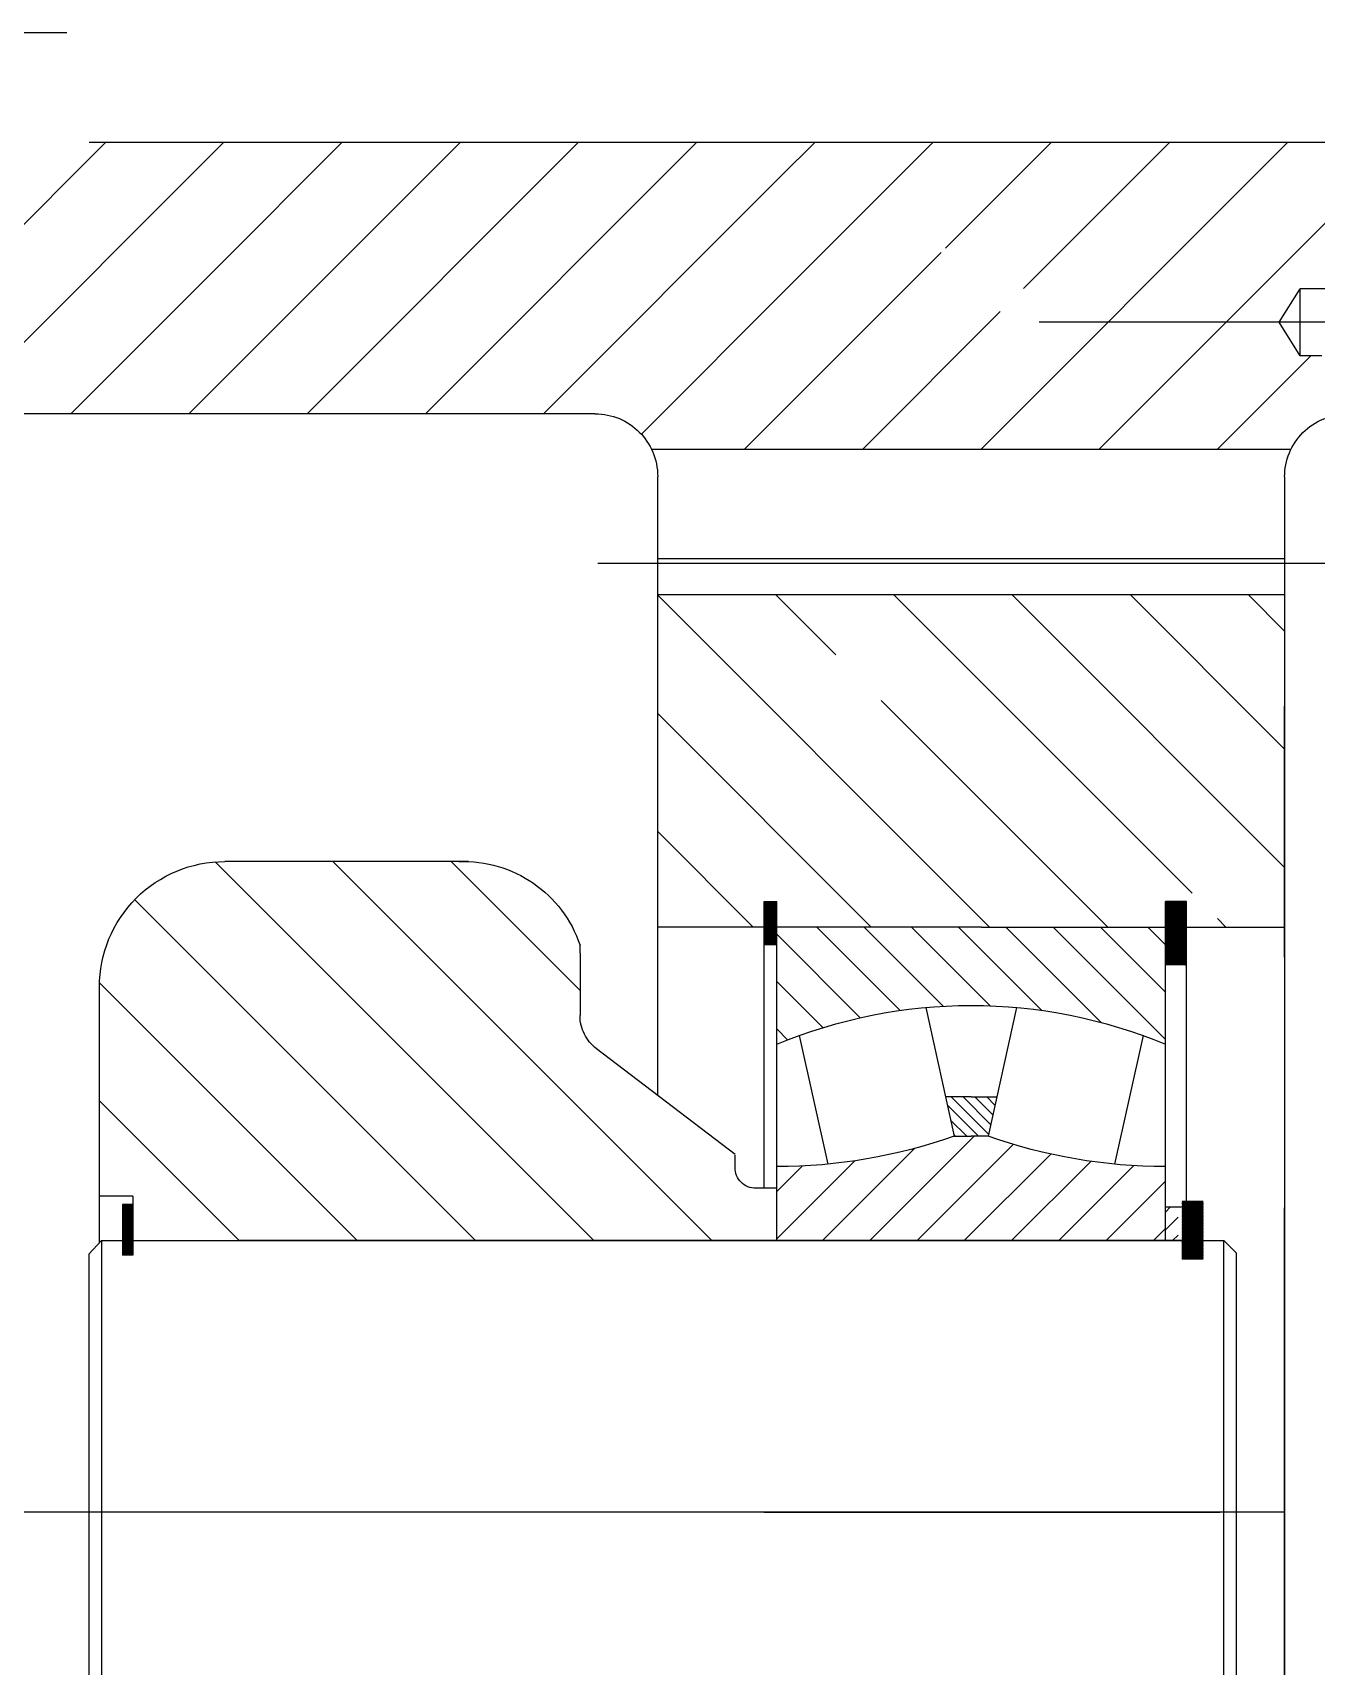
# Model space of a CAD drawing. Header units: millimetres. Extents: x 0 to 12600, y -349 to 8910.
# Drawn here: x 1959.3 to 2266.5, y 5737.8 to 6128.6 of the extents above; entities that cross this region are included whole.
import ezdxf

# ---------------------------------------------------------------- set-up
doc = ezdxf.new("R2010")
doc.units = ezdxf.units.MM
doc.header["$LTSCALE"] = 300
doc.linetypes.add('K', pattern=[2.5, 1.25, -0.25, 0.25, -0.25, 0.25, -0.25])
doc.layers.add('01', color=7, linetype='Continuous')
doc.layers.add('07', color=6, linetype='K')

# ---------------------------------------------------------------- blocks, each defined once
blk = doc.blocks.new('FDSDSDFG')
at = {"layer": '07', "color": 6, "linetype": 'K', "ltscale": 0.8}
for p, q in [((-2290.48, 15056.95), (-2290.48, 14880.91)), ((-2290.48, 14941.05), (-2290.48, 14835.23)), ((-2348.2, 14934.69), (-2348.2, 14729.64)), ((-2247.48, 14907.96), (-2247.48, 14557.96)), ((-2247.48, 14907.96), (-2247.48, 14557.96)), ((-2327.48, 14893.96), (-2802.34, 14893.96)), ((-2802.34, 14893.96), (-2327.48, 14893.96)), ((-2435.15, 14821.46), (-2435.15, 14893.96)), ((-2355.71, 14893.96), (-2355.71, 14743.96)), ((-2347.1, 14893.96), (-2347.1, 14743.96)), ((-2320.9, 14895.48), (-2320.9, 14742.5)), ((-2575.15, 14769.46), (-2575.15, 14878.46)), ((-2510.15, 14610.88), (-2510.15, 14879.46)), ((-2429.05, 14870.46), (-2429.05, 14865.46)), ((-2429.05, 14870.46), (-2429.05, 14865.46)), ((-2510.15, 14869.38), (-2510.15, 14643.79)), ((-2510.15, 14865.46), (-2429.05, 14865.46)), ((-2510.15, 14865.46), (-2435.15, 14865.46)), ((-2510.15, 14772.46), (-2510.14, 14865.46)), ((-2507.27, 14865.46), (-2510.14, 14862.58)), ((-2495.95, 14865.46), (-2510.14, 14851.27)), ((-2435.15, 14838.6), (-2462.01, 14865.46)), ((-2435.15, 14849.91), (-2450.7, 14865.46)), ((-2435.15, 14861.22), (-2439.38, 14865.46)), ((-2461.09, 14860.09), (-2491.88, 14853.27)), ((-2492.23, 14857.86), (-2510.14, 14839.96)), ((-2491.2, 14847.58), (-2510.14, 14828.64)), ((-2435.15, 14827.28), (-2457.96, 14850.1)), ((-2489.46, 14838), (-2510.14, 14817.33)), ((-2435.15, 14815.97), (-2455.09, 14835.91)), ((-2487.13, 14829.02), (-2510.14, 14806.01)), ((-2454.39, 14829.82), (-2485.17, 14823.01)), ((-2475.8, 14817.02), (-2482.4, 14823.62)), ((-2475.8, 14819.85), (-2480.08, 14824.13)), ((-2475.8, 14822.68), (-2477.77, 14824.65)), ((-2475.8, 14818.96), (-2475.8, 14825.08)), ((-2435.15, 14804.65), (-2453.98, 14823.49)), ((-2485.17, 14819.67), (-2510.15, 14794.7)), ((-2485.17, 14823.01), (-2485.17, 14818.96)), ((-2477.69, 14813.25), (-2485.17, 14820.74)), ((-2475.8, 14814.19), (-2484.71, 14823.11)), ((-2435.15, 14821.46), (-2435.15, 14743.96)), ((-2485.17, 14814.91), (-2485.17, 14818.96)), ((-2481.32, 14814.06), (-2485.17, 14817.91)), ((-2475.8, 14818.96), (-2475.8, 14812.83)), ((-2484.95, 14814.86), (-2485.17, 14815.08)), ((-2454.39, 14808.09), (-2485.17, 14814.91)), ((-2435.15, 14793.34), (-2454.08, 14812.27)), ((-2488.12, 14805.4), (-2510.15, 14783.38)), ((-2435.15, 14782.03), (-2455.09, 14801.97)), ((-2436.89, 14772.46), (-2456.84, 14792.41)), ((-2491.08, 14791.13), (-2509.76, 14772.46)), ((-2461.09, 14777.83), (-2491.88, 14784.64)), ((-2448.21, 14772.46), (-2459.21, 14783.46)), ((-2492.31, 14778.59), (-2498.44, 14772.46)), ((-2459.52, 14772.46), (-2462.12, 14775.06)), ((-2510.15, 14772.46), (-2435.15, 14772.46)), ((-2510.15, 14772.46), (-2429.05, 14772.46)), ((-2510.15, 14772.46), (-2429.05, 14772.46)), ((-2510.15, 14772.46), (-2435.15, 14772.46)), ((-2497.65, 14772.46), (-2497.65, 14767.46)), ((-2497.65, 14769.46), (-2429.05, 14769.46)), ((-2497.65, 14769.46), (-2429.05, 14769.46)), ((-2439.35, 14769.46), (-2439.35, 14772.46)), ((-2439.35, 14769.46), (-2439.35, 14772.46)), ((-2438.89, 14772.46), (-2439.35, 14772.01)), ((-2438.75, 14772.46), (-2439.35, 14771.86)), ((-2438.61, 14772.46), (-2439.35, 14771.72)), ((-2438.47, 14772.46), (-2439.35, 14771.58)), ((-2438.33, 14772.46), (-2439.35, 14771.44)), ((-2438.19, 14772.46), (-2439.35, 14771.3)), ((-2438.05, 14772.46), (-2439.35, 14771.16)), ((-2437.9, 14772.46), (-2439.35, 14771.02)), ((-2437.76, 14772.46), (-2439.35, 14770.87)), ((-2437.62, 14772.46), (-2439.35, 14770.73)), ((-2437.48, 14772.46), (-2439.35, 14770.59)), ((-2437.34, 14772.46), (-2439.35, 14770.45)), ((-2437.2, 14772.46), (-2439.35, 14770.31)), ((-2437.06, 14772.46), (-2439.35, 14770.17)), ((-2436.91, 14772.46), (-2439.35, 14770.03)), ((-2436.77, 14772.46), (-2439.35, 14769.88)), ((-2436.63, 14772.46), (-2439.35, 14769.74)), ((-2436.49, 14772.46), (-2439.35, 14769.6)), ((-2436.35, 14772.46), (-2439.35, 14769.46)), ((-2439.32, 14772.46), (-2439.35, 14772.43)), ((-2439.18, 14772.46), (-2439.35, 14772.29)), ((-2439.04, 14772.46), (-2439.35, 14772.15)), ((-2438.89, 14772.46), (-2439.35, 14772.01)), ((-2438.75, 14772.46), (-2439.35, 14771.86)), ((-2438.61, 14772.46), (-2439.35, 14771.72)), ((-2438.47, 14772.46), (-2439.35, 14771.58)), ((-2438.33, 14772.46), (-2439.35, 14771.44)), ((-2438.19, 14772.46), (-2439.35, 14771.3)), ((-2438.05, 14772.46), (-2439.35, 14771.16)), ((-2437.9, 14772.46), (-2439.35, 14771.02)), ((-2437.76, 14772.46), (-2439.35, 14770.87)), ((-2437.62, 14772.46), (-2439.35, 14770.73)), ((-2437.48, 14772.46), (-2439.35, 14770.59)), ((-2437.34, 14772.46), (-2439.35, 14770.45)), ((-2437.2, 14772.46), (-2439.35, 14770.31)), ((-2437.06, 14772.46), (-2439.35, 14770.17)), ((-2436.91, 14772.46), (-2439.35, 14770.03)), ((-2436.77, 14772.46), (-2439.35, 14769.88)), ((-2436.63, 14772.46), (-2439.35, 14769.74)), ((-2436.49, 14772.46), (-2439.35, 14769.6)), ((-2436.35, 14772.46), (-2439.35, 14769.46)), ((-2439.32, 14772.46), (-2439.35, 14772.43)), ((-2439.18, 14772.46), (-2439.35, 14772.29)), ((-2439.04, 14772.46), (-2439.35, 14772.15)), ((-2436.21, 14772.46), (-2439.21, 14769.46)), ((-2436.21, 14772.46), (-2439.21, 14769.46)), ((-2436.07, 14772.46), (-2439.07, 14769.46)), ((-2436.07, 14772.46), (-2439.07, 14769.46)), ((-2435.92, 14772.46), (-2438.92, 14769.46)), ((-2435.92, 14772.46), (-2438.92, 14769.46)), ((-2435.78, 14772.46), (-2438.78, 14769.46)), ((-2435.78, 14772.46), (-2438.78, 14769.46)), ((-2435.64, 14772.46), (-2438.64, 14769.46)), ((-2435.64, 14772.46), (-2438.64, 14769.46)), ((-2435.5, 14772.46), (-2438.5, 14769.46)), ((-2435.5, 14772.46), (-2438.5, 14769.46)), ((-2435.36, 14772.46), (-2438.36, 14769.46)), ((-2435.36, 14772.46), (-2438.36, 14769.46)), ((-2435.22, 14772.46), (-2438.22, 14769.46)), ((-2435.22, 14772.46), (-2438.22, 14769.46)), ((-2435.08, 14772.46), (-2438.08, 14769.46)), ((-2435.08, 14772.46), (-2438.08, 14769.46)), ((-2434.93, 14772.46), (-2437.93, 14769.46)), ((-2434.93, 14772.46), (-2437.93, 14769.46)), ((-2434.79, 14772.46), (-2437.79, 14769.46)), ((-2434.79, 14772.46), (-2437.79, 14769.46)), ((-2434.65, 14772.46), (-2437.65, 14769.46)), ((-2434.65, 14772.46), (-2437.65, 14769.46)), ((-2434.51, 14772.46), (-2437.51, 14769.46)), ((-2434.51, 14772.46), (-2437.51, 14769.46)), ((-2434.37, 14772.46), (-2437.37, 14769.46)), ((-2434.37, 14772.46), (-2437.37, 14769.46)), ((-2434.23, 14772.46), (-2437.23, 14769.46)), ((-2434.23, 14772.46), (-2437.23, 14769.46)), ((-2434.09, 14772.46), (-2437.09, 14769.46)), ((-2434.09, 14772.46), (-2437.09, 14769.46)), ((-2433.94, 14772.46), (-2436.94, 14769.46)), ((-2433.94, 14772.46), (-2436.94, 14769.46)), ((-2433.8, 14772.46), (-2436.8, 14769.46)), ((-2433.8, 14772.46), (-2436.8, 14769.46)), ((-2433.66, 14772.46), (-2436.66, 14769.46)), ((-2433.66, 14772.46), (-2436.66, 14769.46)), ((-2433.52, 14772.46), (-2436.52, 14769.46)), ((-2433.52, 14772.46), (-2436.52, 14769.46)), ((-2433.38, 14772.46), (-2436.38, 14769.46)), ((-2433.38, 14772.46), (-2436.38, 14769.46)), ((-2433.24, 14772.46), (-2436.24, 14769.46)), ((-2433.24, 14772.46), (-2436.24, 14769.46)), ((-2433.1, 14772.46), (-2436.1, 14769.46)), ((-2433.1, 14772.46), (-2436.1, 14769.46)), ((-2432.95, 14772.46), (-2435.95, 14769.46)), ((-2432.95, 14772.46), (-2435.95, 14769.46)), ((-2432.81, 14772.46), (-2435.81, 14769.46)), ((-2432.81, 14772.46), (-2435.81, 14769.46)), ((-2432.67, 14772.46), (-2435.67, 14769.46)), ((-2432.67, 14772.46), (-2435.67, 14769.46)), ((-2432.53, 14772.46), (-2435.53, 14769.46)), ((-2432.53, 14772.46), (-2435.53, 14769.46)), ((-2432.39, 14772.46), (-2435.39, 14769.46)), ((-2432.39, 14772.46), (-2435.39, 14769.46)), ((-2432.25, 14772.46), (-2435.25, 14769.46)), ((-2432.25, 14772.46), (-2435.25, 14769.46)), ((-2432.11, 14772.46), (-2435.11, 14769.46)), ((-2432.11, 14772.46), (-2435.11, 14769.46)), ((-2431.96, 14772.46), (-2434.96, 14769.46)), ((-2431.96, 14772.46), (-2434.96, 14769.46)), ((-2431.82, 14772.46), (-2434.82, 14769.46)), ((-2431.82, 14772.46), (-2434.82, 14769.46)), ((-2431.68, 14772.46), (-2434.68, 14769.46)), ((-2431.68, 14772.46), (-2434.68, 14769.46)), ((-2431.54, 14772.46), (-2434.54, 14769.46)), ((-2431.54, 14772.46), (-2434.54, 14769.46)), ((-2431.4, 14772.46), (-2434.4, 14769.46)), ((-2431.4, 14772.46), (-2434.4, 14769.46)), ((-2431.26, 14772.46), (-2434.26, 14769.46)), ((-2431.26, 14772.46), (-2434.26, 14769.46)), ((-2431.12, 14772.46), (-2434.12, 14769.46)), ((-2431.12, 14772.46), (-2434.12, 14769.46)), ((-2430.97, 14772.46), (-2433.97, 14769.46)), ((-2430.97, 14772.46), (-2433.97, 14769.46)), ((-2430.83, 14772.46), (-2433.83, 14769.46)), ((-2430.83, 14772.46), (-2433.83, 14769.46)), ((-2430.69, 14772.46), (-2433.69, 14769.46)), ((-2430.69, 14772.46), (-2433.69, 14769.46)), ((-2430.55, 14772.46), (-2433.55, 14769.46)), ((-2430.55, 14772.46), (-2433.55, 14769.46)), ((-2430.41, 14772.46), (-2433.41, 14769.46)), ((-2430.41, 14772.46), (-2433.41, 14769.46)), ((-2430.27, 14772.46), (-2433.27, 14769.46)), ((-2430.27, 14772.46), (-2433.27, 14769.46)), ((-2430.13, 14772.46), (-2433.13, 14769.46)), ((-2430.13, 14772.46), (-2433.13, 14769.46)), ((-2429.98, 14772.46), (-2432.98, 14769.46)), ((-2429.98, 14772.46), (-2432.98, 14769.46)), ((-2429.84, 14772.46), (-2432.84, 14769.46)), ((-2429.84, 14772.46), (-2432.84, 14769.46)), ((-2429.7, 14772.46), (-2432.7, 14769.46)), ((-2429.7, 14772.46), (-2432.7, 14769.46)), ((-2429.56, 14772.46), (-2432.56, 14769.46)), ((-2429.56, 14772.46), (-2432.56, 14769.46)), ((-2429.42, 14772.46), (-2432.42, 14769.46)), ((-2429.42, 14772.46), (-2432.42, 14769.46)), ((-2429.28, 14772.46), (-2432.28, 14769.46)), ((-2429.28, 14772.46), (-2432.28, 14769.46)), ((-2429.14, 14772.46), (-2432.14, 14769.46)), ((-2429.14, 14772.46), (-2432.14, 14769.46)), ((-2429.05, 14772.4), (-2431.99, 14769.46)), ((-2429.05, 14772.4), (-2431.99, 14769.46)), ((-2429.05, 14772.26), (-2431.85, 14769.46)), ((-2429.05, 14772.26), (-2431.85, 14769.46)), ((-2429.05, 14772.12), (-2431.71, 14769.46)), ((-2429.05, 14772.12), (-2431.71, 14769.46)), ((-2429.05, 14771.98), (-2431.57, 14769.46)), ((-2429.05, 14771.98), (-2431.57, 14769.46)), ((-2429.05, 14771.83), (-2431.43, 14769.46)), ((-2429.05, 14771.83), (-2431.43, 14769.46)), ((-2429.05, 14771.69), (-2431.29, 14769.46)), ((-2429.05, 14771.69), (-2431.29, 14769.46)), ((-2429.05, 14771.55), (-2431.15, 14769.46)), ((-2429.05, 14771.55), (-2431.15, 14769.46)), ((-2429.05, 14771.41), (-2431, 14769.46)), ((-2429.05, 14771.41), (-2431, 14769.46)), ((-2429.05, 14771.27), (-2430.86, 14769.46)), ((-2429.05, 14771.27), (-2430.86, 14769.46)), ((-2429.05, 14771.13), (-2430.72, 14769.46)), ((-2429.05, 14771.13), (-2430.72, 14769.46)), ((-2429.05, 14770.99), (-2430.58, 14769.46)), ((-2429.05, 14770.99), (-2430.58, 14769.46)), ((-2429.05, 14770.84), (-2430.44, 14769.46)), ((-2429.05, 14770.84), (-2430.44, 14769.46)), ((-2429.05, 14770.7), (-2430.3, 14769.46)), ((-2429.05, 14770.7), (-2430.3, 14769.46)), ((-2429.05, 14770.56), (-2430.16, 14769.46)), ((-2429.05, 14770.56), (-2430.16, 14769.46)), ((-2429.05, 14770.42), (-2430.02, 14769.46)), ((-2429.05, 14770.42), (-2430.02, 14769.46)), ((-2429.05, 14770.28), (-2429.87, 14769.46)), ((-2429.05, 14770.28), (-2429.87, 14769.46)), ((-2429.05, 14770.14), (-2429.73, 14769.46)), ((-2429.05, 14770.14), (-2429.73, 14769.46)), ((-2429.05, 14770), (-2429.59, 14769.46)), ((-2429.05, 14770), (-2429.59, 14769.46)), ((-2429.05, 14769.85), (-2429.45, 14769.46)), ((-2429.05, 14769.85), (-2429.45, 14769.46)), ((-2429.05, 14769.71), (-2429.31, 14769.46)), ((-2429.05, 14769.71), (-2429.31, 14769.46)), ((-2429.05, 14769.57), (-2429.17, 14769.46)), ((-2429.05, 14769.57), (-2429.17, 14769.46)), ((-2429.05, 14769.46), (-2429.05, 14772.46)), ((-2429.05, 14769.46), (-2429.05, 14772.46)), ((-2429.05, 14769.46), (-2429.05, 14772.46)), ((-2429.05, 14769.46), (-2429.05, 14772.46)), ((-2492.65, 14762.46), (-2491.76, 14762.46)), ((-2491.76, 14762.46), (-2490.57, 14762.46)), ((-2490.57, 14762.46), (-2489.7, 14762.46)), ((-2489.53, 14762.46), (-2464.26, 14729.32)), ((-2475.42, 14743.96), (-2327.35, 14743.96)), ((-2312.35, 14728.96), (-2312.35, 14488.96)), ((-2441.36, 14725.38), (-2456.31, 14725.38)), ((-2441.36, 14725.38), (-2439.48, 14725.38)), ((-2419.48, 14698.64), (-2419.48, 14640.38)), ((-2499.54, 14618.38), (-2513.68, 14618.38)), ((-2513.68, 14618.38), (-2513.68, 14615.88)), ((-2511.28, 14615.88), (-2513.68, 14618.28)), ((-2511.42, 14615.88), (-2513.68, 14618.14)), ((-2511.56, 14615.88), (-2513.68, 14618)), ((-2511.7, 14615.88), (-2513.68, 14617.86)), ((-2511.85, 14615.88), (-2513.68, 14617.72)), ((-2511.99, 14615.88), (-2513.68, 14617.58)), ((-2512.13, 14615.88), (-2513.68, 14617.43)), ((-2512.27, 14615.88), (-2513.68, 14617.29)), ((-2512.41, 14615.88), (-2513.68, 14617.15)), ((-2512.55, 14615.88), (-2513.68, 14617.01)), ((-2512.69, 14615.88), (-2513.68, 14616.87)), ((-2512.84, 14615.88), (-2513.68, 14616.73)), ((-2512.98, 14615.88), (-2513.68, 14616.59)), ((-2513.12, 14615.88), (-2513.68, 14616.44)), ((-2513.26, 14615.88), (-2513.68, 14616.3)), ((-2511.14, 14615.88), (-2513.64, 14618.38)), ((-2511, 14615.88), (-2513.5, 14618.38)), ((-2510.86, 14615.88), (-2513.36, 14618.38)), ((-2510.71, 14615.88), (-2513.21, 14618.38)), ((-2510.57, 14615.88), (-2513.07, 14618.38)), ((-2510.43, 14615.88), (-2512.93, 14618.38)), ((-2510.29, 14615.88), (-2512.79, 14618.38)), ((-2510.15, 14615.88), (-2512.65, 14618.38)), ((-2510.01, 14615.88), (-2512.51, 14618.38)), ((-2509.87, 14615.88), (-2512.37, 14618.38)), ((-2509.72, 14615.88), (-2512.22, 14618.38)), ((-2509.58, 14615.88), (-2512.08, 14618.38)), ((-2509.44, 14615.88), (-2511.94, 14618.38)), ((-2509.3, 14615.88), (-2511.8, 14618.38)), ((-2509.16, 14615.88), (-2511.66, 14618.38)), ((-2509.02, 14615.88), (-2511.52, 14618.38)), ((-2508.88, 14615.88), (-2511.38, 14618.38)), ((-2508.73, 14615.88), (-2511.23, 14618.38)), ((-2508.59, 14615.88), (-2511.09, 14618.38)), ((-2508.45, 14615.88), (-2510.95, 14618.38)), ((-2508.31, 14615.88), (-2510.81, 14618.38)), ((-2508.17, 14615.88), (-2510.67, 14618.38)), ((-2508.03, 14615.88), (-2510.53, 14618.38)), ((-2507.89, 14615.88), (-2510.39, 14618.38)), ((-2507.74, 14615.88), (-2510.24, 14618.38)), ((-2507.6, 14615.88), (-2510.1, 14618.38)), ((-2507.46, 14615.88), (-2509.96, 14618.38)), ((-2507.32, 14615.88), (-2509.82, 14618.38)), ((-2507.18, 14615.88), (-2509.68, 14618.38)), ((-2507.04, 14615.88), (-2509.54, 14618.38)), ((-2506.9, 14615.88), (-2509.4, 14618.38)), ((-2506.75, 14615.88), (-2509.25, 14618.38)), ((-2506.61, 14615.88), (-2509.11, 14618.38)), ((-2506.47, 14615.88), (-2508.97, 14618.38)), ((-2506.33, 14615.88), (-2508.83, 14618.38)), ((-2506.19, 14615.88), (-2508.69, 14618.38)), ((-2506.05, 14615.88), (-2508.55, 14618.38)), ((-2505.91, 14615.88), (-2508.41, 14618.38)), ((-2505.76, 14615.88), (-2508.26, 14618.38)), ((-2505.62, 14615.88), (-2508.12, 14618.38)), ((-2505.48, 14615.88), (-2507.98, 14618.38)), ((-2505.34, 14615.88), (-2507.84, 14618.38)), ((-2505.2, 14615.88), (-2507.7, 14618.38)), ((-2505.06, 14615.88), (-2507.56, 14618.38)), ((-2504.92, 14615.88), (-2507.42, 14618.38)), ((-2504.77, 14615.88), (-2507.27, 14618.38)), ((-2504.63, 14615.88), (-2507.13, 14618.38)), ((-2504.49, 14615.88), (-2506.99, 14618.38)), ((-2504.35, 14615.88), (-2506.85, 14618.38)), ((-2504.21, 14615.88), (-2506.71, 14618.38)), ((-2504.07, 14615.88), (-2506.57, 14618.38)), ((-2503.93, 14615.88), (-2506.43, 14618.38)), ((-2503.78, 14615.88), (-2506.28, 14618.38)), ((-2503.64, 14615.88), (-2506.14, 14618.38)), ((-2503.5, 14615.88), (-2506, 14618.38)), ((-2503.36, 14615.88), (-2505.86, 14618.38)), ((-2503.22, 14615.88), (-2505.72, 14618.38)), ((-2503.08, 14615.88), (-2505.58, 14618.38)), ((-2502.94, 14615.88), (-2505.44, 14618.38)), ((-2502.79, 14615.88), (-2505.29, 14618.38)), ((-2502.65, 14615.88), (-2505.15, 14618.38)), ((-2502.51, 14615.88), (-2505.01, 14618.38)), ((-2502.37, 14615.88), (-2504.87, 14618.38)), ((-2502.23, 14615.88), (-2504.73, 14618.38)), ((-2502.09, 14615.88), (-2504.59, 14618.38)), ((-2501.95, 14615.88), (-2504.45, 14618.38)), ((-2501.8, 14615.88), (-2504.3, 14618.38)), ((-2501.66, 14615.88), (-2504.16, 14618.38)), ((-2501.54, 14615.9), (-2504.02, 14618.38)), ((-2501.54, 14616.05), (-2503.88, 14618.38)), ((-2501.54, 14616.19), (-2503.74, 14618.38)), ((-2501.54, 14616.33), (-2503.6, 14618.38)), ((-2501.54, 14616.47), (-2503.46, 14618.38)), ((-2501.54, 14616.61), (-2503.31, 14618.38)), ((-2501.54, 14616.75), (-2503.17, 14618.38)), ((-2501.54, 14616.89), (-2503.03, 14618.38)), ((-2501.54, 14617.04), (-2502.89, 14618.38)), ((-2501.54, 14617.18), (-2502.75, 14618.38)), ((-2501.54, 14617.32), (-2502.61, 14618.38)), ((-2501.54, 14617.46), (-2502.47, 14618.38)), ((-2501.54, 14617.6), (-2502.32, 14618.38)), ((-2501.54, 14617.74), (-2502.18, 14618.38)), ((-2501.54, 14617.88), (-2502.04, 14618.38)), ((-2501.54, 14618.03), (-2501.9, 14618.38)), ((-2501.54, 14618.17), (-2501.76, 14618.38)), ((-2501.54, 14618.31), (-2501.62, 14618.38)), ((-2501.54, 14618.38), (-2501.54, 14615.88)), ((-2499.54, 14618.38), (-2499.54, 14610.38)), ((-2513.4, 14615.88), (-2513.68, 14616.16)), ((-2513.54, 14615.88), (-2513.68, 14616.02)), ((-2501.54, 14615.88), (-2513.68, 14615.88)), ((-2510.69, 14610.38), (-2449.48, 14610.38)), ((-2221.2, 14602.6), (-2221.2, 14483.6))]:
    blk.add_line(p, q, dxfattribs=at)
at = {"layer": '07', "color": 6, "linetype": 'K'}
for p, q in [((-2290.48, 14879.96), (-2262.48, 14907.96)), ((-2282.48, 14907.96), (-2282.48, 14897.71)), ((-2298.48, 14902.87), (-2298.48, 14897.71)), ((-2320.9, 14877.82), (-2298.48, 14900.24)), ((-2298.48, 14897.71), (-2282.48, 14897.71)), ((-2298.48, 14897.71), (-2290.48, 14892.69)), ((-2290.48, 14892.69), (-2282.48, 14897.71)), ((-2575.15, 14893.96), (-2575.15, 14567.19)), ((-2408.68, 14881.74), (-2420.9, 14893.96)), ((-2390.39, 14891.73), (-2392.61, 14893.96)), ((-2355.71, 14885.34), (-2364.33, 14893.96)), ((-2252.21, 14889.95), (-2247.48, 14894.67)), ((-2355.71, 14857.05), (-2390.39, 14891.73)), ((-2320.9, 14821.25), (-2252.21, 14889.95)), ((-2637.15, 14882.46), (-2513.15, 14882.46)), ((-2510.15, 14879.46), (-2513.15, 14882.46)), ((-2640.15, 14879.46), (-2510.15, 14879.46)), ((-2433.1, 14877.88), (-2435.15, 14879.93)), ((-2370.3, 14843.36), (-2408.68, 14881.74)), ((-2298.91, 14871.52), (-2290.48, 14879.96)), ((-2514.56, 14874.46), (-2514.56, 14869.46)), ((-2514.56, 14870.09), (-2510.19, 14874.46)), ((-2514.56, 14870.23), (-2510.33, 14874.46)), ((-2514.56, 14870.37), (-2510.47, 14874.46)), ((-2514.56, 14870.51), (-2510.61, 14874.46)), ((-2514.56, 14870.65), (-2510.76, 14874.46)), ((-2514.56, 14870.8), (-2510.9, 14874.46)), ((-2514.56, 14870.94), (-2511.04, 14874.46)), ((-2514.56, 14871.08), (-2511.18, 14874.46)), ((-2514.56, 14871.22), (-2511.32, 14874.46)), ((-2514.56, 14871.36), (-2511.46, 14874.46)), ((-2514.56, 14871.5), (-2511.6, 14874.46)), ((-2514.56, 14871.64), (-2511.75, 14874.46)), ((-2514.56, 14871.79), (-2511.89, 14874.46)), ((-2514.56, 14871.93), (-2512.03, 14874.46)), ((-2514.56, 14872.07), (-2512.17, 14874.46)), ((-2514.56, 14872.21), (-2512.31, 14874.46)), ((-2514.56, 14872.35), (-2512.45, 14874.46)), ((-2514.56, 14872.49), (-2512.59, 14874.46)), ((-2514.56, 14872.63), (-2512.74, 14874.46)), ((-2514.56, 14872.78), (-2512.88, 14874.46)), ((-2514.56, 14872.92), (-2513.02, 14874.46)), ((-2514.56, 14873.06), (-2513.16, 14874.46)), ((-2514.56, 14873.2), (-2513.3, 14874.46)), ((-2514.56, 14873.34), (-2513.44, 14874.46)), ((-2514.56, 14873.48), (-2513.58, 14874.46)), ((-2514.56, 14873.62), (-2513.73, 14874.46)), ((-2514.56, 14873.77), (-2513.87, 14874.46)), ((-2514.56, 14873.91), (-2514.01, 14874.46)), ((-2514.56, 14874.05), (-2514.15, 14874.46)), ((-2514.56, 14874.19), (-2514.29, 14874.46)), ((-2514.56, 14874.33), (-2514.43, 14874.46)), ((-2514.56, 14869.95), (-2510.15, 14874.36)), ((-2514.56, 14869.81), (-2510.15, 14874.22)), ((-2510.15, 14869.55), (-2505.24, 14874.46)), ((-2510.15, 14869.69), (-2505.38, 14874.46)), ((-2510.15, 14869.83), (-2505.52, 14874.46)), ((-2510.15, 14869.97), (-2505.66, 14874.46)), ((-2510.15, 14870.12), (-2505.81, 14874.46)), ((-2510.15, 14870.26), (-2505.95, 14874.46)), ((-2510.15, 14870.4), (-2506.09, 14874.46)), ((-2510.15, 14870.54), (-2506.23, 14874.46)), ((-2510.15, 14870.68), (-2506.37, 14874.46)), ((-2510.15, 14870.82), (-2506.51, 14874.46)), ((-2510.15, 14870.96), (-2506.65, 14874.46)), ((-2510.15, 14871.11), (-2506.8, 14874.46)), ((-2510.15, 14871.25), (-2506.94, 14874.46)), ((-2510.15, 14871.39), (-2507.08, 14874.46)), ((-2510.15, 14871.53), (-2507.22, 14874.46)), ((-2510.15, 14871.67), (-2507.36, 14874.46)), ((-2510.15, 14871.81), (-2507.5, 14874.46)), ((-2510.15, 14871.95), (-2507.64, 14874.46)), ((-2510.15, 14872.1), (-2507.79, 14874.46)), ((-2510.15, 14872.24), (-2507.93, 14874.46)), ((-2510.15, 14872.38), (-2508.07, 14874.46)), ((-2510.15, 14872.52), (-2508.21, 14874.46)), ((-2510.15, 14872.66), (-2508.35, 14874.46)), ((-2510.15, 14872.8), (-2508.49, 14874.46)), ((-2510.15, 14872.94), (-2508.63, 14874.46)), ((-2510.15, 14873.09), (-2508.78, 14874.46)), ((-2510.15, 14873.23), (-2508.92, 14874.46)), ((-2510.15, 14873.37), (-2509.06, 14874.46)), ((-2510.15, 14873.51), (-2509.2, 14874.46)), ((-2510.15, 14873.65), (-2509.34, 14874.46)), ((-2510.15, 14873.79), (-2509.48, 14874.46)), ((-2510.15, 14873.93), (-2509.62, 14874.46)), ((-2510.15, 14874.08), (-2509.77, 14874.46)), ((-2510.15, 14874.22), (-2509.91, 14874.46)), ((-2510.15, 14874.36), (-2510.05, 14874.46)), ((-2510.1, 14869.46), (-2505.1, 14874.46)), ((-2509.96, 14869.46), (-2504.96, 14874.46)), ((-2509.82, 14869.46), (-2504.82, 14874.46)), ((-2509.67, 14869.46), (-2504.67, 14874.46)), ((-2509.53, 14869.46), (-2504.53, 14874.46)), ((-2509.39, 14869.46), (-2504.39, 14874.46)), ((-2509.25, 14869.46), (-2504.25, 14874.46)), ((-2509.11, 14869.46), (-2504.11, 14874.46)), ((-2508.97, 14869.46), (-2503.97, 14874.46)), ((-2508.83, 14869.46), (-2503.83, 14874.46)), ((-2508.68, 14869.46), (-2503.68, 14874.46)), ((-2508.54, 14869.46), (-2503.54, 14874.46)), ((-2508.4, 14869.46), (-2503.4, 14874.46)), ((-2508.26, 14869.46), (-2503.26, 14874.46)), ((-2508.12, 14869.46), (-2503.12, 14874.46)), ((-2507.98, 14869.46), (-2502.98, 14874.46)), ((-2507.84, 14869.46), (-2502.84, 14874.46)), ((-2507.69, 14869.46), (-2502.69, 14874.46)), ((-2507.55, 14869.46), (-2502.55, 14874.46)), ((-2507.41, 14869.46), (-2502.41, 14874.46)), ((-2507.27, 14869.46), (-2502.27, 14874.46)), ((-2507.13, 14869.46), (-2502.13, 14874.46)), ((-2506.99, 14869.46), (-2501.99, 14874.46)), ((-2506.85, 14869.46), (-2501.85, 14874.46)), ((-2506.7, 14869.46), (-2501.7, 14874.46)), ((-2506.56, 14869.46), (-2501.56, 14874.46)), ((-2506.42, 14869.46), (-2501.42, 14874.46)), ((-2506.28, 14869.46), (-2501.28, 14874.46)), ((-2506.14, 14869.46), (-2501.14, 14874.46)), ((-2506, 14869.46), (-2501, 14874.46)), ((-2505.86, 14869.46), (-2500.86, 14874.46)), ((-2505.71, 14869.46), (-2500.82, 14874.36)), ((-2505.57, 14869.46), (-2500.82, 14874.21)), ((-2500.82, 14874.46), (-2500.82, 14869.46)), ((-2514.56, 14869.66), (-2510.15, 14874.08)), ((-2514.56, 14869.52), (-2510.15, 14873.93)), ((-2514.56, 14870.46), (-2429.05, 14870.46)), ((-2514.48, 14869.46), (-2510.15, 14873.79)), ((-2514.34, 14869.46), (-2510.15, 14873.65)), ((-2514.2, 14869.46), (-2510.15, 14873.51)), ((-2514.06, 14869.46), (-2510.15, 14873.37)), ((-2513.92, 14869.46), (-2510.15, 14873.23)), ((-2513.78, 14869.46), (-2510.15, 14873.09)), ((-2513.63, 14869.46), (-2510.15, 14872.94)), ((-2513.49, 14869.46), (-2510.15, 14872.8)), ((-2513.35, 14869.46), (-2510.15, 14872.66)), ((-2513.21, 14869.46), (-2510.15, 14872.52)), ((-2513.07, 14869.46), (-2510.15, 14872.38)), ((-2512.93, 14869.46), (-2510.15, 14872.24)), ((-2512.79, 14869.46), (-2510.15, 14872.1)), ((-2512.64, 14869.46), (-2510.15, 14871.95)), ((-2512.5, 14869.46), (-2510.15, 14871.81)), ((-2512.36, 14869.46), (-2510.15, 14871.67)), ((-2512.22, 14869.46), (-2510.15, 14871.53)), ((-2512.08, 14869.46), (-2510.15, 14871.39)), ((-2511.94, 14869.46), (-2510.15, 14871.25)), ((-2511.8, 14869.46), (-2510.15, 14871.11)), ((-2511.65, 14869.46), (-2510.15, 14870.96)), ((-2511.51, 14869.46), (-2510.15, 14870.82)), ((-2511.37, 14869.46), (-2510.15, 14870.68)), ((-2511.23, 14869.46), (-2510.15, 14870.54)), ((-2511.09, 14869.46), (-2510.15, 14870.4)), ((-2510.95, 14869.46), (-2510.15, 14870.26)), ((-2505.43, 14869.46), (-2500.82, 14874.07)), ((-2505.29, 14869.46), (-2500.82, 14873.93)), ((-2505.15, 14869.46), (-2500.82, 14873.79)), ((-2505.01, 14869.46), (-2500.82, 14873.65)), ((-2504.87, 14869.46), (-2500.82, 14873.51)), ((-2504.72, 14869.46), (-2500.82, 14873.37)), ((-2504.58, 14869.46), (-2500.82, 14873.22)), ((-2504.44, 14869.46), (-2500.82, 14873.08)), ((-2504.3, 14869.46), (-2500.82, 14872.94)), ((-2504.16, 14869.46), (-2500.82, 14872.8)), ((-2504.02, 14869.46), (-2500.82, 14872.66)), ((-2503.88, 14869.46), (-2500.82, 14872.52)), ((-2503.73, 14869.46), (-2500.82, 14872.38)), ((-2503.59, 14869.46), (-2500.82, 14872.23)), ((-2503.45, 14869.46), (-2500.82, 14872.09)), ((-2503.31, 14869.46), (-2500.82, 14871.95)), ((-2503.17, 14869.46), (-2500.82, 14871.81)), ((-2503.03, 14869.46), (-2500.82, 14871.67)), ((-2502.89, 14869.46), (-2500.82, 14871.53)), ((-2502.74, 14869.46), (-2500.82, 14871.39)), ((-2502.6, 14869.46), (-2500.82, 14871.24)), ((-2502.46, 14869.46), (-2500.82, 14871.1)), ((-2502.32, 14869.46), (-2500.82, 14870.96)), ((-2502.18, 14869.46), (-2500.82, 14870.82)), ((-2502.04, 14869.46), (-2500.82, 14870.68)), ((-2501.9, 14869.46), (-2500.82, 14870.54)), ((-2501.75, 14869.46), (-2500.82, 14870.4)), ((-2501.61, 14869.46), (-2500.82, 14870.25)), ((-2444.19, 14870.46), (-2444.19, 14865.46)), ((-2444.19, 14870.46), (-2444.19, 14865.46)), ((-2439.19, 14865.46), (-2444.19, 14870.46)), ((-2444.19, 14868.63), (-2442.36, 14870.46)), ((-2444.19, 14868.77), (-2442.5, 14870.46)), ((-2444.19, 14868.91), (-2442.64, 14870.46)), ((-2444.19, 14869.05), (-2442.78, 14870.46)), ((-2444.19, 14869.19), (-2442.92, 14870.46)), ((-2444.19, 14869.34), (-2443.07, 14870.46)), ((-2444.19, 14869.48), (-2443.21, 14870.46)), ((-2444.19, 14869.62), (-2443.35, 14870.46)), ((-2444.19, 14869.76), (-2443.49, 14870.46)), ((-2444.19, 14869.9), (-2443.63, 14870.46)), ((-2444.19, 14870.04), (-2443.77, 14870.46)), ((-2444.19, 14870.18), (-2443.91, 14870.46)), ((-2444.19, 14870.33), (-2444.06, 14870.46)), ((-2444.19, 14868.49), (-2442.25, 14870.43)), ((-2439.33, 14865.46), (-2444.19, 14870.32)), ((-2444.19, 14868.35), (-2442.25, 14870.28)), ((-2439.04, 14865.46), (-2444.04, 14870.46)), ((-2438.9, 14865.46), (-2443.9, 14870.46)), ((-2438.76, 14865.46), (-2443.76, 14870.46)), ((-2438.62, 14865.46), (-2443.62, 14870.46)), ((-2438.48, 14865.46), (-2443.48, 14870.46)), ((-2438.34, 14865.46), (-2443.34, 14870.46)), ((-2438.2, 14865.46), (-2443.2, 14870.46)), ((-2438.05, 14865.46), (-2443.05, 14870.46)), ((-2437.91, 14865.46), (-2442.91, 14870.46)), ((-2437.77, 14865.46), (-2442.77, 14870.46)), ((-2437.63, 14865.46), (-2442.63, 14870.46)), ((-2437.49, 14865.46), (-2442.49, 14870.46)), ((-2437.35, 14865.46), (-2442.35, 14870.46)), ((-2437.21, 14865.46), (-2442.21, 14870.46)), ((-2437.06, 14865.46), (-2442.06, 14870.46)), ((-2436.92, 14865.46), (-2441.92, 14870.46)), ((-2436.78, 14865.46), (-2441.78, 14870.46)), ((-2436.64, 14865.46), (-2441.64, 14870.46)), ((-2436.5, 14865.46), (-2441.5, 14870.46)), ((-2436.36, 14865.46), (-2441.36, 14870.46)), ((-2436.22, 14865.46), (-2441.22, 14870.46)), ((-2436.07, 14865.46), (-2441.07, 14870.46)), ((-2435.93, 14865.46), (-2440.93, 14870.46)), ((-2435.79, 14865.46), (-2440.79, 14870.46)), ((-2435.65, 14865.46), (-2440.65, 14870.46)), ((-2435.51, 14865.46), (-2440.51, 14870.46)), ((-2435.37, 14865.46), (-2440.37, 14870.46)), ((-2435.23, 14865.46), (-2440.23, 14870.46)), ((-2435.15, 14865.52), (-2440.08, 14870.46)), ((-2435.15, 14865.66), (-2439.94, 14870.46)), ((-2435.15, 14865.8), (-2439.8, 14870.46)), ((-2435.15, 14865.95), (-2439.66, 14870.46)), ((-2435.15, 14866.09), (-2439.52, 14870.46)), ((-2435.15, 14866.23), (-2439.38, 14870.46)), ((-2435.15, 14866.37), (-2439.24, 14870.46)), ((-2435.15, 14866.51), (-2439.09, 14870.46)), ((-2435.15, 14866.65), (-2438.95, 14870.46)), ((-2435.15, 14866.79), (-2438.81, 14870.46)), ((-2435.15, 14866.93), (-2438.67, 14870.46)), ((-2435.15, 14867.08), (-2438.53, 14870.46)), ((-2435.15, 14867.22), (-2438.39, 14870.46)), ((-2435.15, 14867.36), (-2438.25, 14870.46)), ((-2435.15, 14867.5), (-2438.1, 14870.46)), ((-2435.15, 14867.64), (-2437.96, 14870.46)), ((-2435.15, 14867.78), (-2437.82, 14870.46)), ((-2435.15, 14867.92), (-2437.68, 14870.46)), ((-2435.15, 14868.07), (-2437.54, 14870.46)), ((-2435.15, 14868.21), (-2437.4, 14870.46)), ((-2435.15, 14868.35), (-2437.26, 14870.46)), ((-2435.15, 14868.49), (-2437.11, 14870.46)), ((-2435.15, 14868.63), (-2436.97, 14870.46)), ((-2435.15, 14868.77), (-2436.83, 14870.46)), ((-2435.15, 14868.91), (-2436.69, 14870.46)), ((-2435.15, 14869.06), (-2436.55, 14870.46)), ((-2435.15, 14869.2), (-2436.41, 14870.46)), ((-2435.15, 14869.34), (-2436.27, 14870.46)), ((-2435.15, 14869.48), (-2436.13, 14870.46)), ((-2435.15, 14869.62), (-2435.98, 14870.46)), ((-2435.15, 14869.76), (-2435.84, 14870.46)), ((-2435.15, 14869.9), (-2435.7, 14870.46)), ((-2435.15, 14870.05), (-2435.56, 14870.46)), ((-2435.15, 14870.19), (-2435.42, 14870.46)), ((-2435.15, 14870.33), (-2435.28, 14870.46)), ((-2430.28, 14865.46), (-2435.15, 14870.33)), ((-2430.14, 14865.46), (-2435.14, 14870.46)), ((-2429.99, 14865.46), (-2434.99, 14870.46)), ((-2429.85, 14865.46), (-2434.85, 14870.46)), ((-2429.71, 14865.46), (-2434.71, 14870.46)), ((-2429.57, 14865.46), (-2434.57, 14870.46)), ((-2429.43, 14865.46), (-2434.43, 14870.46)), ((-2429.29, 14865.46), (-2434.29, 14870.46)), ((-2429.15, 14865.46), (-2434.15, 14870.46)), ((-2429.05, 14865.51), (-2434, 14870.46)), ((-2429.05, 14865.65), (-2433.86, 14870.46)), ((-2429.05, 14865.79), (-2433.72, 14870.46)), ((-2429.05, 14865.93), (-2433.58, 14870.46)), ((-2429.05, 14866.07), (-2433.44, 14870.46)), ((-2429.05, 14866.21), (-2433.3, 14870.46)), ((-2429.05, 14866.36), (-2433.16, 14870.46)), ((-2429.05, 14866.5), (-2433.01, 14870.46)), ((-2429.05, 14866.64), (-2432.87, 14870.46)), ((-2429.05, 14866.78), (-2432.73, 14870.46)), ((-2429.05, 14866.92), (-2432.59, 14870.46)), ((-2429.05, 14867.06), (-2432.45, 14870.46)), ((-2429.05, 14867.2), (-2432.31, 14870.46)), ((-2429.05, 14867.35), (-2432.17, 14870.46)), ((-2429.05, 14867.49), (-2432.02, 14870.46)), ((-2429.05, 14867.63), (-2431.88, 14870.46)), ((-2429.05, 14867.77), (-2431.74, 14870.46)), ((-2429.05, 14867.91), (-2431.6, 14870.46)), ((-2429.05, 14868.05), (-2431.46, 14870.46)), ((-2429.05, 14868.19), (-2431.32, 14870.46)), ((-2429.05, 14868.34), (-2431.18, 14870.46)), ((-2429.05, 14868.48), (-2431.03, 14870.46)), ((-2429.05, 14868.62), (-2430.89, 14870.46)), ((-2429.05, 14868.76), (-2430.75, 14870.46)), ((-2429.05, 14868.9), (-2430.61, 14870.46)), ((-2429.05, 14869.04), (-2430.47, 14870.46)), ((-2429.05, 14869.18), (-2430.33, 14870.46)), ((-2429.05, 14869.33), (-2430.19, 14870.46)), ((-2429.05, 14869.47), (-2430.04, 14870.46)), ((-2429.05, 14869.61), (-2429.9, 14870.46)), ((-2429.05, 14869.75), (-2429.76, 14870.46)), ((-2429.05, 14869.89), (-2429.62, 14870.46)), ((-2429.05, 14870.03), (-2429.48, 14870.46)), ((-2429.05, 14870.17), (-2429.34, 14870.46)), ((-2429.05, 14870.32), (-2429.2, 14870.46)), ((-2429.05, 14870.46), (-2429.05, 14870.46)), ((-2426.97, 14871.75), (-2427.08, 14871.86)), ((-2390.59, 14835.36), (-2426.97, 14871.75)), ((-2320.9, 14849.53), (-2298.91, 14871.52)), ((-2510.15, 14869.46), (-2514.56, 14869.46)), ((-2510.81, 14869.46), (-2510.15, 14870.12)), ((-2510.66, 14869.46), (-2510.15, 14869.97)), ((-2510.52, 14869.46), (-2510.15, 14869.83)), ((-2510.38, 14869.46), (-2510.15, 14869.69)), ((-2510.24, 14869.46), (-2510.15, 14869.55)), ((-2510.15, 14867.14), (-2508.83, 14868.46)), ((-2507.58, 14865.46), (-2504.58, 14868.46)), ((-2503.34, 14865.46), (-2502.19, 14866.61)), ((-2502.19, 14869.46), (-2502.19, 14865.46)), ((-2501.47, 14869.46), (-2500.82, 14870.11)), ((-2501.33, 14869.46), (-2500.82, 14869.97)), ((-2501.19, 14869.46), (-2500.82, 14869.83)), ((-2501.05, 14869.46), (-2500.82, 14869.69)), ((-2500.91, 14869.46), (-2500.82, 14869.55)), ((-2439.47, 14865.46), (-2444.19, 14870.18)), ((-2444.19, 14868.2), (-2442.25, 14870.14)), ((-2439.61, 14865.46), (-2444.19, 14870.04)), ((-2444.19, 14868.06), (-2442.25, 14870)), ((-2439.75, 14865.46), (-2444.19, 14869.89)), ((-2444.19, 14867.92), (-2442.25, 14869.86)), ((-2439.89, 14865.46), (-2444.19, 14869.75)), ((-2444.19, 14867.78), (-2442.25, 14869.72)), ((-2440.03, 14865.46), (-2444.19, 14869.61)), ((-2444.19, 14867.64), (-2442.25, 14869.58)), ((-2440.18, 14865.46), (-2444.19, 14869.47)), ((-2444.19, 14867.5), (-2442.25, 14869.44)), ((-2440.32, 14865.46), (-2444.19, 14869.33)), ((-2444.19, 14867.36), (-2442.25, 14869.29)), ((-2440.46, 14865.46), (-2444.19, 14869.19)), ((-2444.19, 14867.21), (-2442.25, 14869.15)), ((-2440.6, 14865.46), (-2444.19, 14869.05)), ((-2444.19, 14867.07), (-2442.25, 14869.01)), ((-2440.74, 14865.46), (-2444.19, 14868.9)), ((-2444.19, 14866.93), (-2442.25, 14868.87)), ((-2440.88, 14865.46), (-2444.19, 14868.76)), ((-2444.19, 14866.79), (-2442.25, 14868.73)), ((-2441.02, 14865.46), (-2444.19, 14868.62)), ((-2444.19, 14866.65), (-2442.25, 14868.59)), ((-2441.17, 14865.46), (-2444.19, 14868.48)), ((-2444.19, 14867.67), (-2443.4, 14868.46)), ((-2444.19, 14866.51), (-2442.25, 14868.45)), ((-2441.31, 14865.46), (-2444.19, 14868.34)), ((-2444.19, 14866.37), (-2442.25, 14868.3)), ((-2441.45, 14865.46), (-2444.19, 14868.2)), ((-2444.19, 14866.22), (-2442.25, 14868.16)), ((-2441.59, 14865.46), (-2444.19, 14868.06)), ((-2444.19, 14866.08), (-2442.25, 14868.02)), ((-2441.73, 14865.46), (-2444.19, 14867.91)), ((-2444.19, 14865.94), (-2442.25, 14867.88)), ((-2441.87, 14865.46), (-2444.19, 14867.77)), ((-2444.19, 14865.8), (-2442.25, 14867.74)), ((-2442.01, 14865.46), (-2444.19, 14867.63)), ((-2444.19, 14865.66), (-2442.25, 14867.6)), ((-2442.16, 14865.46), (-2444.19, 14867.49)), ((-2444.19, 14865.52), (-2442.25, 14867.46)), ((-2442.3, 14865.46), (-2444.19, 14867.35)), ((-2442.44, 14865.46), (-2444.19, 14867.21)), ((-2442.58, 14865.46), (-2444.19, 14867.07)), ((-2442.72, 14865.46), (-2444.19, 14866.92)), ((-2442.86, 14865.46), (-2444.19, 14866.78)), ((-2443, 14865.46), (-2444.19, 14866.64)), ((-2443.15, 14865.46), (-2444.19, 14866.5)), ((-2443.29, 14865.46), (-2444.19, 14866.36)), ((-2444.11, 14865.46), (-2442.25, 14867.31)), ((-2443.96, 14865.46), (-2442.25, 14867.17)), ((-2443.82, 14865.46), (-2442.25, 14867.03)), ((-2443.68, 14865.46), (-2442.25, 14866.89)), ((-2443.54, 14865.46), (-2442.25, 14866.75)), ((-2443.4, 14865.46), (-2442.25, 14866.61)), ((-2443.26, 14865.46), (-2442.25, 14866.47)), ((-2443.12, 14865.46), (-2442.25, 14866.32)), ((-2442.16, 14865.46), (-2439.16, 14868.46)), ((-2437.91, 14865.46), (-2435.15, 14868.22)), ((-2430.42, 14865.46), (-2435.15, 14870.19)), ((-2430.56, 14865.46), (-2435.15, 14870.05)), ((-2430.7, 14865.46), (-2435.15, 14869.9)), ((-2430.84, 14865.46), (-2435.15, 14869.76)), ((-2430.98, 14865.46), (-2435.15, 14869.62)), ((-2431.13, 14865.46), (-2435.15, 14869.48)), ((-2431.27, 14865.46), (-2435.15, 14869.34)), ((-2431.41, 14865.46), (-2435.15, 14869.2)), ((-2431.55, 14865.46), (-2435.15, 14869.06)), ((-2431.69, 14865.46), (-2435.15, 14868.91)), ((-2431.83, 14865.46), (-2435.15, 14868.77)), ((-2431.97, 14865.46), (-2435.15, 14868.63)), ((-2432.11, 14865.46), (-2435.15, 14868.49)), ((-2432.26, 14865.46), (-2435.15, 14868.35)), ((-2432.4, 14865.46), (-2435.15, 14868.21)), ((-2432.54, 14865.46), (-2435.15, 14868.07)), ((-2432.68, 14865.46), (-2435.15, 14867.92)), ((-2432.82, 14865.46), (-2435.15, 14867.78)), ((-2432.96, 14865.46), (-2435.15, 14867.64)), ((-2433.1, 14865.46), (-2435.15, 14867.5)), ((-2433.25, 14865.46), (-2435.15, 14867.36)), ((-2433.39, 14865.46), (-2435.15, 14867.22)), ((-2433.53, 14865.46), (-2435.15, 14867.08)), ((-2433.67, 14865.46), (-2435.15, 14866.93)), ((-2433.81, 14865.46), (-2435.15, 14866.79)), ((-2433.95, 14865.46), (-2435.15, 14866.65)), ((-2434.09, 14865.46), (-2435.15, 14866.51)), ((-2434.24, 14865.46), (-2435.15, 14866.37)), ((-2282.39, 14831.48), (-2247.48, 14866.39)), ((-2443.43, 14865.46), (-2444.19, 14866.22)), ((-2443.57, 14865.46), (-2444.19, 14866.08)), ((-2443.71, 14865.46), (-2444.19, 14865.93)), ((-2443.85, 14865.46), (-2444.19, 14865.79)), ((-2443.99, 14865.46), (-2444.19, 14865.65)), ((-2444.14, 14865.46), (-2444.19, 14865.51)), ((-2442.97, 14865.46), (-2442.25, 14866.18)), ((-2442.83, 14865.46), (-2442.25, 14866.04)), ((-2442.69, 14865.46), (-2442.25, 14865.9)), ((-2442.55, 14865.46), (-2442.25, 14865.76)), ((-2442.41, 14865.46), (-2442.25, 14865.62)), ((-2442.27, 14865.46), (-2442.25, 14865.48)), ((-2434.38, 14865.46), (-2435.15, 14866.23)), ((-2434.52, 14865.46), (-2435.15, 14866.09)), ((-2434.66, 14865.46), (-2435.15, 14865.95)), ((-2434.8, 14865.46), (-2435.15, 14865.8)), ((-2434.94, 14865.46), (-2435.15, 14865.66)), ((-2435.08, 14865.46), (-2435.15, 14865.52)), ((-2410.87, 14827.36), (-2435.15, 14851.64)), ((-2355.71, 14828.77), (-2370.3, 14843.36)), ((-2355.71, 14800.48), (-2390.59, 14835.36)), ((-2272.76, 14812.82), (-2247.48, 14838.1)), ((-2380.95, 14797.44), (-2410.87, 14827.36)), ((-2431.15, 14819.36), (-2435.15, 14823.36)), ((-2320.9, 14792.96), (-2287.93, 14825.94)), ((-2355.75, 14743.96), (-2431.15, 14819.36)), ((-2306.55, 14779.03), (-2273.79, 14811.79)), ((-2281.05, 14776.24), (-2247.48, 14809.82)), ((-2384.03, 14743.96), (-2435.15, 14795.07)), ((-2355.71, 14772.2), (-2370.05, 14786.55)), ((-2255.55, 14773.46), (-2247.48, 14781.54)), ((-2320.9, 14764.68), (-2306.55, 14779.03)), ((-2317.25, 14740.05), (-2281.05, 14776.24)), ((-2312.35, 14716.66), (-2255.55, 14773.46)), ((-2412.32, 14743.96), (-2435.15, 14766.79)), ((-2419.48, 14666.27), (-2510.15, 14756.94)), ((-2312.35, 14688.38), (-2247.48, 14753.25)), ((-2436.32, 14654.83), (-2510.15, 14728.65)), ((-2419.48, 14694.55), (-2450.31, 14725.38)), ((-2312.35, 14660.09), (-2247.48, 14724.97)), ((-2467.9, 14658.12), (-2510.15, 14700.37)), ((-2303.19, 14640.97), (-2247.48, 14696.68)), ((-2499.47, 14661.4), (-2510.15, 14672.08)), ((-2277.58, 14638.3), (-2247.48, 14668.4)), ((-2448.47, 14610.4), (-2499.47, 14661.4)), ((-2428.61, 14618.83), (-2467.9, 14658.12)), ((-2419.57, 14638.07), (-2436.32, 14654.83)), ((-2476.73, 14610.38), (-2510.15, 14643.8)), ((-2312.35, 14631.81), (-2303.19, 14640.97)), ((-2251.96, 14635.63), (-2247.48, 14640.11)), ((-2312.35, 14603.52), (-2277.58, 14638.3)), ((-2312.35, 14575.24), (-2251.96, 14635.63)), ((-2510.15, 14610.88), (-2640.15, 14610.88)), ((-2510.15, 14610.88), (-2513.39, 14607.88)), ((-2312.35, 14546.96), (-2247.48, 14611.83)), ((-2513.39, 14607.88), (-2637.39, 14607.88))]:
    blk.add_line(p, q, dxfattribs=at)
at = {"layer": '07', "color": 6, "linetype": 'K', "ltscale": 0.8}
for centre, radius, start, end in [((-2327.48, 14908.96), 15, 270, 0), ((-2365.15, 14865.46), 127.31, 180, 199.4784), ((-2575.15, 14818.96), 121.25, 0, 22.551), ((-2575.15, 14818.96), 121.25, 337.449, 0), ((-2365.15, 14772.46), 127.31, 160.5216, 180), ((-2492.65, 14767.46), 5, 180, 270), ((-2327.35, 14728.96), 15, 0, 90), ((-2456.31, 14735.38), 10, 217.3267, 270), ((-2448.87, 14697.51), 29.41, 357.8011, 71.3835), ((-2449.48, 14640.38), 30, 270, 0)]:
    blk.add_arc(centre, radius, start, end, dxfattribs=at)

msp = doc.modelspace()

# ---------------------------------------------------------------- block references
at = {"layer": '01', "xscale": -1, "rotation": 270}
msp.add_blockref('FDSDSDFG', (-12635.09, 8349.81), dxfattribs=at)

doc.saveas('drawing.dxf')
